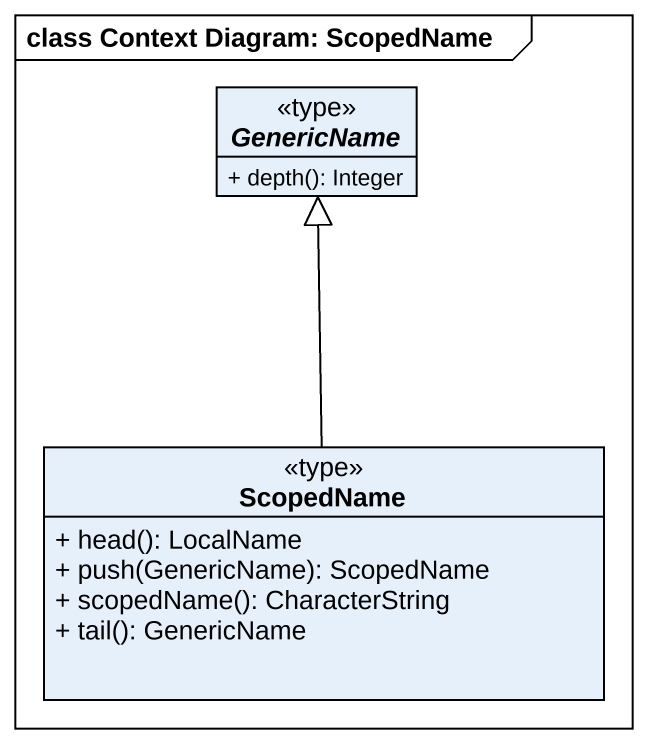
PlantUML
@startuml
mainframe class Context Diagram: ScopedName
hide circle
hide empty members
skinparam classAttributeIconSize 0
abstract class GenericName <<type>> {
  + depth(): Integer
}
class ScopedName <<type>> {
  + head(): LocalName
  + push(GenericName): ScopedName
  + scopedName(): CharacterString
  + tail(): GenericName
}
ScopedName -up-|> GenericName
@enduml
